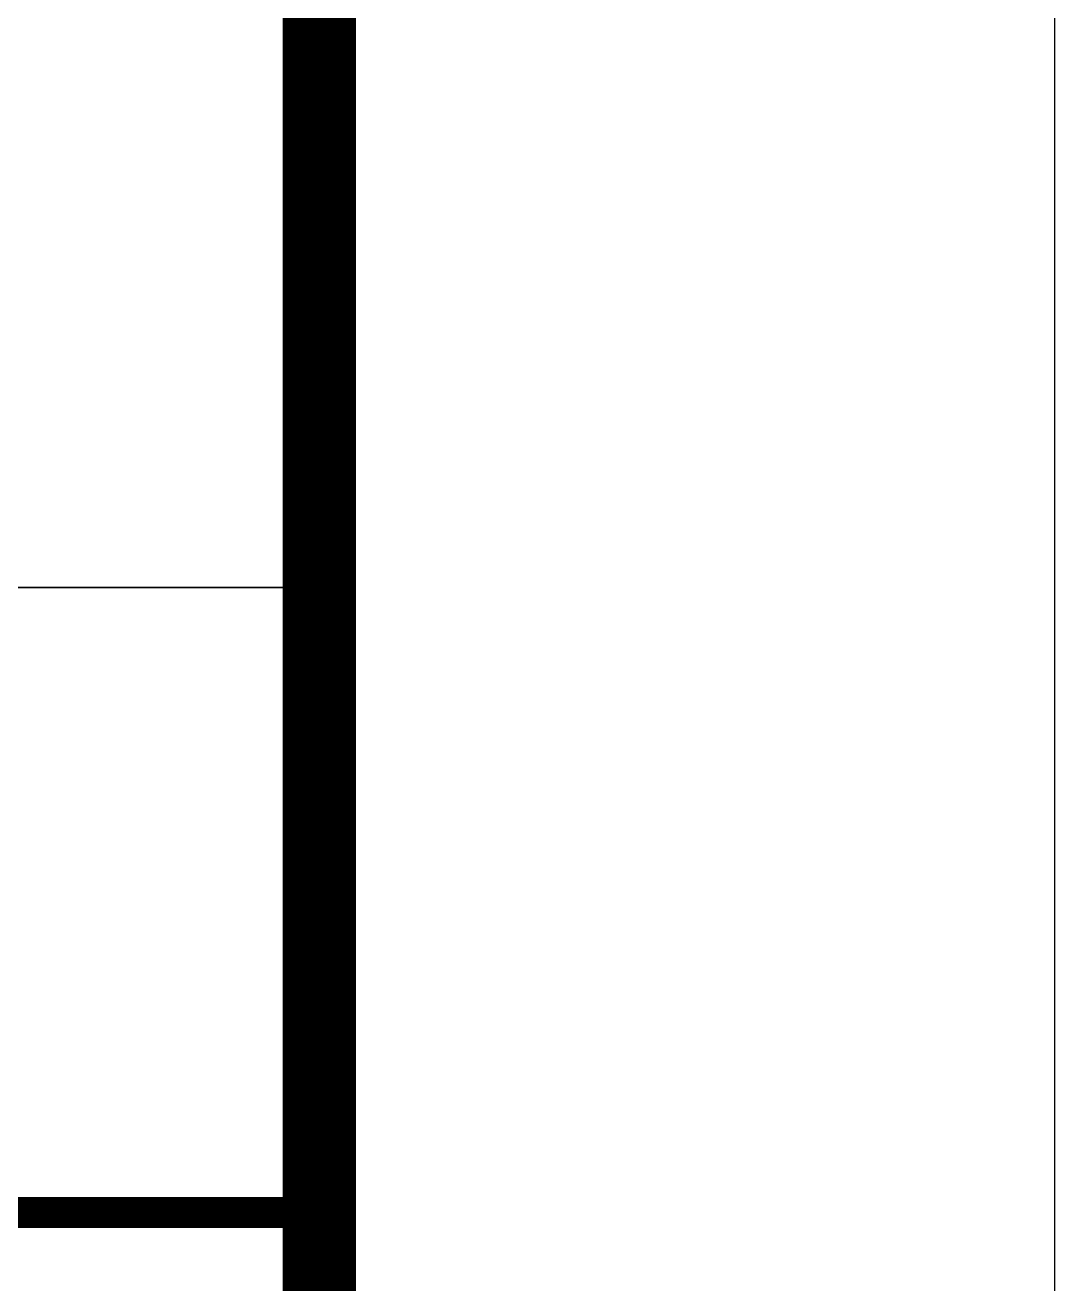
# Model space of a CAD drawing. Extents: x 343352 to 417652, y 770641 to 1036530.
# Drawn here: x 416253 to 417652, y 824962 to 826674 of the extents above; entities that cross this region are included whole.
import ezdxf

# ---------------------------------------------------------------- set-up
doc = ezdxf.new("R2010")
doc.units = 0
doc.header["$LTSCALE"] = 1000
doc.header["$MEASUREMENT"] = 0
doc.layers.add('PUB_TITLE', color=4, linetype='Continuous')
doc.layers.add('TWT_TITLE', color=7, linetype='Continuous')

msp = doc.modelspace()

# ---------------------------------------------------------------- linework, layer by layer
at = {"layer": 'PUB_TITLE'}
for p, q in [((411040.7, 825909.6), (416650.6, 825909.2)), ((411041, 825909.3), (416651, 825909.3)), ((411040.6, 825059.6), (416650.6, 825059.2))]:
    msp.add_line(p, q, dxfattribs=at)
at = {"layer": 'PUB_TITLE', "lineweight": 40, "const_width": 42.5, "elevation": 0}
msp.add_lwpolyline([(411040.6, 825059.6), (416650.6, 825059.2)], dxfattribs=at)
at = {"layer": 'TWT_TITLE'}
msp.add_lwpolyline([(343352.5, 814287.1), (417652.5, 814287.1), (417652.5, 856287.1), (343352.5, 856287.1)], close=True, dxfattribs=at)
at = {"layer": 'TWT_TITLE', "const_width": 100}
msp.add_lwpolyline([(345852.5, 815287.1), (416652.5, 815287.1), (416652.5, 855287.1), (345852.5, 855287.1)], close=True, dxfattribs=at)
at = {"layer": 'TWT_TITLE', "const_width": 80}
msp.add_lwpolyline([(416652.5, 815287.1), (416652.5, 855287.1)], dxfattribs=at)

doc.saveas('drawing.dxf')
